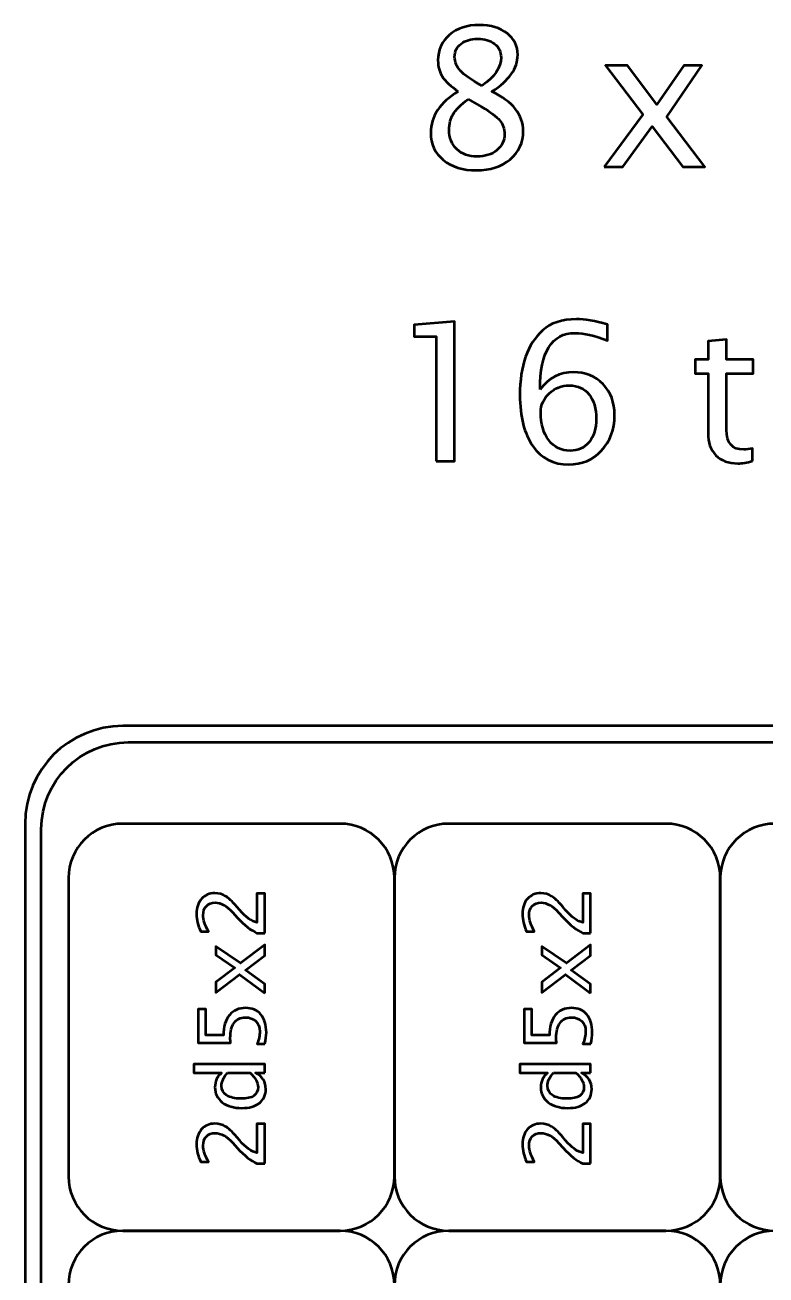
# Model space of a CAD drawing. Header units: centimetres. Extents: x -143 to 63, y -92 to 73.
# Drawn here: x -21.4 to -14.58, y -71.66 to -60.14 of the extents above; entities that cross this region are included whole.
import ezdxf

# ---------------------------------------------------------------- set-up
doc = ezdxf.new("R2010")
doc.units = ezdxf.units.CM
doc.header["$MEASUREMENT"] = 0
doc.layers.add('Layer 1', color=7, linetype='Continuous')

msp = doc.modelspace()

# ---------------------------------------------------------------- linework, layer by layer
at = {"layer": 'Layer 1', "color": 5, "lineweight": 53}
for points, knots in [([(-17.4117, -60.75496), (-17.48166, -60.70616), (-17.53046, -60.66089), (-17.5578, -60.61885), (-17.5578, -60.61885), (-17.58514, -60.5771), (-17.59867, -60.52654), (-17.59867, -60.46745), (-17.59867, -60.46745), (-17.59867, -60.37102), (-17.56339, -60.29253), (-17.49313, -60.23226), (-17.49313, -60.23226), (-17.42257, -60.17199), (-17.33056, -60.14201), (-17.21708, -60.14201), (-17.21708, -60.14201), (-17.11242, -60.14201), (-17.02746, -60.16758), (-16.96249, -60.21874), (-16.96249, -60.21874), (-16.89752, -60.2696), (-16.86489, -60.33604), (-16.86489, -60.41747), (-16.86489, -60.41747), (-16.86489, -60.54094), (-16.94397, -60.65354), (-17.10184, -60.75496), (-17.10184, -60.75496), (-16.90987, -60.84903), (-16.81374, -60.97045), (-16.81374, -61.1192), (-16.81374, -61.1192), (-16.81374, -61.22533), (-16.85401, -61.31205), (-16.93427, -61.37967), (-16.93427, -61.37967), (-17.01453, -61.44699), (-17.11771, -61.4808), (-17.24413, -61.4808), (-17.24413, -61.4808), (-17.37024, -61.4808), (-17.47196, -61.44905), (-17.54957, -61.38555), (-17.54957, -61.38555), (-17.62689, -61.32234), (-17.6657, -61.23885), (-17.6657, -61.13567), (-17.6657, -61.13567), (-17.6657, -60.9828), (-17.58103, -60.85609), (-17.4117, -60.75496)], [0, 0, 0, 0, 0.07142857, 0.07142857, 0.07142857, 0.07142857, 0.14285714, 0.14285714, 0.14285714, 0.14285714, 0.21428571, 0.21428571, 0.21428571, 0.21428571, 0.28571429, 0.28571429, 0.28571429, 0.28571429, 0.35714286, 0.35714286, 0.35714286, 0.35714286, 0.42857143, 0.42857143, 0.42857143, 0.42857143, 0.5, 0.5, 0.5, 0.5, 0.57142857, 0.57142857, 0.57142857, 0.57142857, 0.64285714, 0.64285714, 0.64285714, 0.64285714, 0.71428571, 0.71428571, 0.71428571, 0.71428571, 0.78571429, 0.78571429, 0.78571429, 0.78571429, 0.85714286, 0.85714286, 0.85714286, 0.85714286, 1, 1, 1, 1]), ([(-17.1965, -60.70175), (-17.07773, -60.62326), (-17.01835, -60.53624), (-17.01835, -60.4401), (-17.01835, -60.4401), (-17.01835, -60.38866), (-17.03834, -60.3475), (-17.07803, -60.31604), (-17.07803, -60.31604), (-17.11801, -60.28459), (-17.17004, -60.26901), (-17.23442, -60.26901), (-17.23442, -60.26901), (-17.29675, -60.26901), (-17.34761, -60.28429), (-17.38671, -60.31516), (-17.38671, -60.31516), (-17.42581, -60.34603), (-17.44521, -60.38572), (-17.44521, -60.43481), (-17.44521, -60.43481), (-17.44521, -60.48244), (-17.42757, -60.52536), (-17.39229, -60.56358), (-17.39229, -60.56358), (-17.35701, -60.6015), (-17.29175, -60.64766), (-17.1965, -60.70175)], [0, 0, 0, 0, 0.125, 0.125, 0.125, 0.125, 0.25, 0.25, 0.25, 0.25, 0.375, 0.375, 0.375, 0.375, 0.5, 0.5, 0.5, 0.5, 0.625, 0.625, 0.625, 0.625, 0.75, 0.75, 0.75, 0.75, 1, 1, 1, 1]), ([(-16.06819, -61.44905), (-16.06819, -61.44905), (-15.71218, -60.96663), (-15.71218, -60.96663), (-15.71218, -60.96663), (-15.71218, -60.96663), (-16.05761, -60.51419), (-16.05761, -60.51419), (-16.05761, -60.51419), (-16.05761, -60.51419), (-15.85564, -60.51419), (-15.85564, -60.51419), (-15.85564, -60.51419), (-15.85564, -60.51419), (-15.58283, -60.87432), (-15.58283, -60.87432), (-15.58283, -60.87432), (-15.58283, -60.87432), (-15.33588, -60.51419), (-15.33588, -60.51419), (-15.33588, -60.51419), (-15.33588, -60.51419), (-15.17037, -60.51419), (-15.17037, -60.51419), (-15.17037, -60.51419), (-15.17037, -60.51419), (-15.49375, -60.98838), (-15.49375, -60.98838), (-15.49375, -60.98838), (-15.49375, -60.98838), (-15.14215, -61.44905), (-15.14215, -61.44905), (-15.14215, -61.44905), (-15.14215, -61.44905), (-15.34412, -61.44905), (-15.34412, -61.44905), (-15.34412, -61.44905), (-15.34412, -61.44905), (-15.62575, -61.07863), (-15.62575, -61.07863), (-15.62575, -61.07863), (-15.62575, -61.07863), (-15.89827, -61.44905), (-15.89827, -61.44905), (-15.89827, -61.44905), (-15.89827, -61.44905), (-16.06819, -61.44905), (-16.06819, -61.44905)], [0, 0, 0, 0, 0.07692308, 0.07692308, 0.07692308, 0.07692308, 0.15384615, 0.15384615, 0.15384615, 0.15384615, 0.23076923, 0.23076923, 0.23076923, 0.23076923, 0.30769231, 0.30769231, 0.30769231, 0.30769231, 0.38461538, 0.38461538, 0.38461538, 0.38461538, 0.46153846, 0.46153846, 0.46153846, 0.46153846, 0.53846154, 0.53846154, 0.53846154, 0.53846154, 0.61538462, 0.61538462, 0.61538462, 0.61538462, 0.69230769, 0.69230769, 0.69230769, 0.69230769, 0.76923077, 0.76923077, 0.76923077, 0.76923077, 0.84615385, 0.84615385, 0.84615385, 0.84615385, 1, 1, 1, 1]), ([(-17.31939, -60.82375), (-17.38818, -60.87667), (-17.43492, -60.92282), (-17.45961, -60.96222), (-17.45961, -60.96222), (-17.48401, -61.00161), (-17.49636, -61.05041), (-17.49636, -61.10921), (-17.49636, -61.10921), (-17.49636, -61.18211), (-17.47284, -61.2412), (-17.42551, -61.28618), (-17.42551, -61.28618), (-17.37818, -61.33116), (-17.31615, -61.3538), (-17.23883, -61.3538), (-17.23883, -61.3538), (-17.16446, -61.3538), (-17.1039, -61.33469), (-17.05715, -61.29618), (-17.05715, -61.29618), (-17.01012, -61.25767), (-16.9866, -61.20769), (-16.9866, -61.14625), (-16.9866, -61.14625), (-16.9866, -61.09686), (-17.001, -61.05482), (-17.03011, -61.02072), (-17.03011, -61.02072), (-17.05921, -60.98662), (-17.11536, -60.94487), (-17.19856, -60.89548), (-17.19856, -60.89548), (-17.19856, -60.89548), (-17.31939, -60.82375), (-17.31939, -60.82375)], [0, 0, 0, 0, 0.1, 0.1, 0.1, 0.1, 0.2, 0.2, 0.2, 0.2, 0.3, 0.3, 0.3, 0.3, 0.4, 0.4, 0.4, 0.4, 0.5, 0.5, 0.5, 0.5, 0.6, 0.6, 0.6, 0.6, 0.7, 0.7, 0.7, 0.7, 0.8, 0.8, 0.8, 0.8, 1, 1, 1, 1]), ([(-17.61615, -64.15956), (-17.61615, -64.15956), (-17.61615, -63.01127), (-17.61615, -63.01127), (-17.61615, -63.01127), (-17.61615, -63.01127), (-17.819, -63.01127), (-17.819, -63.01127), (-17.819, -63.01127), (-17.819, -63.01127), (-17.819, -62.90543), (-17.819, -62.90543), (-17.819, -62.90543), (-17.819, -62.90543), (-17.44682, -62.87368), (-17.44682, -62.87368), (-17.44682, -62.87368), (-17.44682, -62.87368), (-17.44682, -64.15956), (-17.44682, -64.15956), (-17.44682, -64.15956), (-17.44682, -64.15956), (-17.61615, -64.15956), (-17.61615, -64.15956)], [0, 0, 0, 0, 0.14285714, 0.14285714, 0.14285714, 0.14285714, 0.28571429, 0.28571429, 0.28571429, 0.28571429, 0.42857143, 0.42857143, 0.42857143, 0.42857143, 0.57142857, 0.57142857, 0.57142857, 0.57142857, 0.71428571, 0.71428571, 0.71428571, 0.71428571, 1, 1, 1, 1]), ([(-16.65953, -63.49869), (-16.57839, -63.39374), (-16.47638, -63.34112), (-16.3535, -63.34112), (-16.3535, -63.34112), (-16.24208, -63.34112), (-16.15094, -63.37786), (-16.0798, -63.45165), (-16.0798, -63.45165), (-16.00895, -63.52544), (-15.97338, -63.6201), (-15.97338, -63.73564), (-15.97338, -63.73564), (-15.97338, -63.86822), (-16.01307, -63.97729), (-16.09273, -64.06284), (-16.09273, -64.06284), (-16.1724, -64.14839), (-16.27353, -64.19131), (-16.39671, -64.19131), (-16.39671, -64.19131), (-16.53665, -64.19131), (-16.6466, -64.13457), (-16.72568, -64.02139), (-16.72568, -64.02139), (-16.80505, -63.90791), (-16.84474, -63.75093), (-16.84474, -63.55072), (-16.84474, -63.55072), (-16.84474, -63.28085), (-16.77536, -63.083), (-16.63689, -62.95659), (-16.63689, -62.95659), (-16.56164, -62.88721), (-16.45757, -62.85252), (-16.32498, -62.85252), (-16.32498, -62.85252), (-16.24796, -62.85252), (-16.15241, -62.86839), (-16.03864, -62.90014), (-16.03864, -62.90014), (-16.03864, -62.90014), (-16.03864, -63.04831), (-16.03864, -63.04831), (-16.03864, -63.04831), (-16.15888, -63.00245), (-16.25766, -62.97952), (-16.33527, -62.97952), (-16.33527, -62.97952), (-16.55135, -62.97952), (-16.65953, -63.15267), (-16.65953, -63.49869)], [0, 0, 0, 0, 0.07142857, 0.07142857, 0.07142857, 0.07142857, 0.14285714, 0.14285714, 0.14285714, 0.14285714, 0.21428571, 0.21428571, 0.21428571, 0.21428571, 0.28571429, 0.28571429, 0.28571429, 0.28571429, 0.35714286, 0.35714286, 0.35714286, 0.35714286, 0.42857143, 0.42857143, 0.42857143, 0.42857143, 0.5, 0.5, 0.5, 0.5, 0.57142857, 0.57142857, 0.57142857, 0.57142857, 0.64285714, 0.64285714, 0.64285714, 0.64285714, 0.71428571, 0.71428571, 0.71428571, 0.71428571, 0.78571429, 0.78571429, 0.78571429, 0.78571429, 0.85714286, 0.85714286, 0.85714286, 0.85714286, 1, 1, 1, 1]), ([(-14.70219, -64.15927), (-14.75452, -64.17367), (-14.80009, -64.18073), (-14.8386, -64.18073), (-14.8386, -64.18073), (-14.92503, -64.18073), (-14.99235, -64.15603), (-15.04057, -64.10664), (-15.04057, -64.10664), (-15.08907, -64.05725), (-15.11318, -63.98876), (-15.11318, -63.90086), (-15.11318, -63.90086), (-15.11318, -63.90086), (-15.11318, -63.3517), (-15.11318, -63.3517), (-15.11318, -63.3517), (-15.11318, -63.3517), (-15.23019, -63.3517), (-15.23019, -63.3517), (-15.23019, -63.3517), (-15.23019, -63.3517), (-15.23019, -63.2247), (-15.23019, -63.2247), (-15.23019, -63.2247), (-15.23019, -63.2247), (-15.11318, -63.2247), (-15.11318, -63.2247), (-15.11318, -63.2247), (-15.11318, -63.2247), (-15.11318, -63.05566), (-15.11318, -63.05566), (-15.11318, -63.05566), (-15.11318, -63.05566), (-14.94385, -63.03949), (-14.94385, -63.03949), (-14.94385, -63.03949), (-14.94385, -63.03949), (-14.94385, -63.2247), (-14.94385, -63.2247), (-14.94385, -63.2247), (-14.94385, -63.2247), (-14.69867, -63.2247), (-14.69867, -63.2247), (-14.69867, -63.2247), (-14.69867, -63.2247), (-14.69867, -63.3517), (-14.69867, -63.3517), (-14.69867, -63.3517), (-14.69867, -63.3517), (-14.94385, -63.3517), (-14.94385, -63.3517), (-14.94385, -63.3517), (-14.94385, -63.3517), (-14.94385, -63.87028), (-14.94385, -63.87028), (-14.94385, -63.87028), (-14.94385, -63.99258), (-14.89064, -64.05373), (-14.78451, -64.05373), (-14.78451, -64.05373), (-14.76187, -64.05373), (-14.73453, -64.0499), (-14.70219, -64.04256), (-14.70219, -64.04256), (-14.70219, -64.04256), (-14.70219, -64.15927), (-14.70219, -64.15927)], [0, 0, 0, 0, 0.05555556, 0.05555556, 0.05555556, 0.05555556, 0.11111111, 0.11111111, 0.11111111, 0.11111111, 0.16666667, 0.16666667, 0.16666667, 0.16666667, 0.22222222, 0.22222222, 0.22222222, 0.22222222, 0.27777778, 0.27777778, 0.27777778, 0.27777778, 0.33333333, 0.33333333, 0.33333333, 0.33333333, 0.38888889, 0.38888889, 0.38888889, 0.38888889, 0.44444444, 0.44444444, 0.44444444, 0.44444444, 0.5, 0.5, 0.5, 0.5, 0.55555556, 0.55555556, 0.55555556, 0.55555556, 0.61111111, 0.61111111, 0.61111111, 0.61111111, 0.66666667, 0.66666667, 0.66666667, 0.66666667, 0.72222222, 0.72222222, 0.72222222, 0.72222222, 0.77777778, 0.77777778, 0.77777778, 0.77777778, 0.83333333, 0.83333333, 0.83333333, 0.83333333, 0.88888889, 0.88888889, 0.88888889, 0.88888889, 1, 1, 1, 1]), ([(-16.14271, -63.76915), (-16.14271, -63.67478), (-16.16447, -63.60011), (-16.20827, -63.54514), (-16.20827, -63.54514), (-16.25207, -63.49016), (-16.31204, -63.46282), (-16.38819, -63.46282), (-16.38819, -63.46282), (-16.4608, -63.46282), (-16.52283, -63.48693), (-16.57457, -63.53544), (-16.57457, -63.53544), (-16.6266, -63.58365), (-16.65248, -63.64186), (-16.65248, -63.70977), (-16.65248, -63.70977), (-16.65248, -63.81678), (-16.62778, -63.90262), (-16.57869, -63.9673), (-16.57869, -63.9673), (-16.5293, -64.03197), (-16.46403, -64.06431), (-16.38289, -64.06431), (-16.38289, -64.06431), (-16.3091, -64.06431), (-16.2506, -64.03785), (-16.20739, -63.98493), (-16.20739, -63.98493), (-16.16417, -63.93202), (-16.14271, -63.85999), (-16.14271, -63.76915)], [0, 0, 0, 0, 0.11111111, 0.11111111, 0.11111111, 0.11111111, 0.22222222, 0.22222222, 0.22222222, 0.22222222, 0.33333333, 0.33333333, 0.33333333, 0.33333333, 0.44444444, 0.44444444, 0.44444444, 0.44444444, 0.55555556, 0.55555556, 0.55555556, 0.55555556, 0.66666667, 0.66666667, 0.66666667, 0.66666667, 0.77777778, 0.77777778, 0.77777778, 0.77777778, 1, 1, 1, 1])]:
    msp.add_open_spline(points, degree=3, knots=knots, dxfattribs=at)
at = {"layer": 'Layer 1', "lineweight": 53}
for points in [[(-21.4, -82.5), (-21.4, -82.5), (-21.4, -67.5), (-21.4, -67.5), (-21.4, -67.5), (-21.4, -67.00294), (-20.99706, -66.6), (-20.5, -66.6), (-20.5, -66.6), (-20.5, -66.6), (-9.5, -66.6), (-9.5, -66.6), (-9.5, -66.6), (-9.00294, -66.6), (-8.6, -67.00294), (-8.6, -67.5), (-8.6, -67.5), (-8.6, -67.5), (-8.6, -82.5), (-8.6, -82.5), (-8.6, -82.5), (-8.6, -82.99706), (-9.00294, -83.4), (-9.5, -83.4), (-9.5, -83.4), (-9.5, -83.4), (-20.5, -83.4), (-20.5, -83.4), (-20.5, -83.4), (-20.99706, -83.4), (-21.4, -82.99706), (-21.4, -82.5)], [(-20.45, -83.25), (-20.45, -83.25), (-9.55, -83.25), (-9.55, -83.25), (-9.55, -83.25), (-9.10817, -83.25), (-8.75, -82.89183), (-8.75, -82.45), (-8.75, -82.45), (-8.75, -82.45), (-8.75, -67.55), (-8.75, -67.55), (-8.75, -67.55), (-8.75, -67.10817), (-9.10817, -66.75), (-9.55, -66.75), (-9.55, -66.75), (-9.55, -66.75), (-20.45, -66.75), (-20.45, -66.75), (-20.45, -66.75), (-20.89183, -66.75), (-21.25, -67.10817), (-21.25, -67.55), (-21.25, -67.55), (-21.25, -67.55), (-21.25, -82.45), (-21.25, -82.45), (-21.25, -82.45), (-21.25, -82.89183), (-20.89183, -83.25), (-20.45, -83.25)]]:
    msp.add_open_spline(points, degree=3, knots=[0, 0, 0, 0, 0.11111111, 0.11111111, 0.11111111, 0.11111111, 0.22222222, 0.22222222, 0.22222222, 0.22222222, 0.33333333, 0.33333333, 0.33333333, 0.33333333, 0.44444444, 0.44444444, 0.44444444, 0.44444444, 0.55555556, 0.55555556, 0.55555556, 0.55555556, 0.66666667, 0.66666667, 0.66666667, 0.66666667, 0.77777778, 0.77777778, 0.77777778, 0.77777778, 1, 1, 1, 1], dxfattribs=at)
at = {"layer": 'Layer 1', "color": 4, "lineweight": 53}
for points, knots in [([(-18, -68), (-18, -68), (-18, -70.75), (-18, -70.75), (-18, -70.75), (-18, -71.02614), (-18.22386, -71.25), (-18.5, -71.25), (-18.5, -71.25), (-18.5, -71.25), (-20.5, -71.25), (-20.5, -71.25), (-20.5, -71.25), (-20.77614, -71.25), (-21, -71.02614), (-21, -70.75), (-21, -70.75), (-21, -70.75), (-21, -68), (-21, -68), (-21, -68), (-21, -67.72386), (-20.77614, -67.5), (-20.5, -67.5), (-20.5, -67.5), (-20.5, -67.5), (-18.5, -67.5), (-18.5, -67.5), (-18.5, -67.5), (-18.22386, -67.5), (-18, -67.72386), (-18, -68)], [0, 0, 0, 0, 0.11111111, 0.11111111, 0.11111111, 0.11111111, 0.22222222, 0.22222222, 0.22222222, 0.22222222, 0.33333333, 0.33333333, 0.33333333, 0.33333333, 0.44444444, 0.44444444, 0.44444444, 0.44444444, 0.55555556, 0.55555556, 0.55555556, 0.55555556, 0.66666667, 0.66666667, 0.66666667, 0.66666667, 0.77777778, 0.77777778, 0.77777778, 0.77777778, 1, 1, 1, 1]), ([(-15, -68), (-15, -68), (-15, -70.75), (-15, -70.75), (-15, -70.75), (-15, -71.02614), (-15.22386, -71.25), (-15.5, -71.25), (-15.5, -71.25), (-15.5, -71.25), (-17.5, -71.25), (-17.5, -71.25), (-17.5, -71.25), (-17.77614, -71.25), (-18, -71.02614), (-18, -70.75), (-18, -70.75), (-18, -70.75), (-18, -68), (-18, -68), (-18, -68), (-18, -67.72386), (-17.77614, -67.5), (-17.5, -67.5), (-17.5, -67.5), (-17.5, -67.5), (-15.5, -67.5), (-15.5, -67.5), (-15.5, -67.5), (-15.22386, -67.5), (-15, -67.72386), (-15, -68)], [0, 0, 0, 0, 0.11111111, 0.11111111, 0.11111111, 0.11111111, 0.22222222, 0.22222222, 0.22222222, 0.22222222, 0.33333333, 0.33333333, 0.33333333, 0.33333333, 0.44444444, 0.44444444, 0.44444444, 0.44444444, 0.55555556, 0.55555556, 0.55555556, 0.55555556, 0.66666667, 0.66666667, 0.66666667, 0.66666667, 0.77777778, 0.77777778, 0.77777778, 0.77777778, 1, 1, 1, 1]), ([(-12, -68), (-12, -68), (-12, -70.75), (-12, -70.75), (-12, -70.75), (-12, -71.02614), (-12.22386, -71.25), (-12.5, -71.25), (-12.5, -71.25), (-12.5, -71.25), (-14.5, -71.25), (-14.5, -71.25), (-14.5, -71.25), (-14.77614, -71.25), (-15, -71.02614), (-15, -70.75), (-15, -70.75), (-15, -70.75), (-15, -68), (-15, -68), (-15, -68), (-15, -67.72386), (-14.77614, -67.5), (-14.5, -67.5), (-14.5, -67.5), (-14.5, -67.5), (-12.5, -67.5), (-12.5, -67.5), (-12.5, -67.5), (-12.22386, -67.5), (-12, -67.72386), (-12, -68)], [0, 0, 0, 0, 0.11111111, 0.11111111, 0.11111111, 0.11111111, 0.22222222, 0.22222222, 0.22222222, 0.22222222, 0.33333333, 0.33333333, 0.33333333, 0.33333333, 0.44444444, 0.44444444, 0.44444444, 0.44444444, 0.55555556, 0.55555556, 0.55555556, 0.55555556, 0.66666667, 0.66666667, 0.66666667, 0.66666667, 0.77777778, 0.77777778, 0.77777778, 0.77777778, 1, 1, 1, 1]), ([(-19.19393, -68.50787), (-19.19393, -68.50787), (-19.26505, -68.50787), (-19.26505, -68.50787), (-19.26505, -68.50787), (-19.32051, -68.48416), (-19.38104, -68.43632), (-19.44638, -68.36421), (-19.44638, -68.36421), (-19.44638, -68.36421), (-19.48815, -68.31765), (-19.48815, -68.31765), (-19.48815, -68.31765), (-19.54262, -68.25768), (-19.59652, -68.22762), (-19.65014, -68.22762), (-19.65014, -68.22762), (-19.68429, -68.22762), (-19.71125, -68.23792), (-19.73086, -68.25838), (-19.73086, -68.25838), (-19.75047, -68.27884), (-19.76035, -68.30721), (-19.76035, -68.34319), (-19.76035, -68.34319), (-19.76035, -68.38524), (-19.74427, -68.43505), (-19.71209, -68.49263), (-19.71209, -68.49263), (-19.71209, -68.49263), (-19.78321, -68.49263), (-19.78321, -68.49263), (-19.78321, -68.49263), (-19.80861, -68.4383), (-19.82131, -68.38425), (-19.82131, -68.33035), (-19.82131, -68.33035), (-19.82131, -68.27306), (-19.80593, -68.22705), (-19.77503, -68.19234), (-19.77503, -68.19234), (-19.74412, -68.15777), (-19.7032, -68.14041), (-19.65212, -68.14041), (-19.65212, -68.14041), (-19.61543, -68.14041), (-19.58283, -68.14916), (-19.55447, -68.16666), (-19.55447, -68.16666), (-19.52597, -68.1843), (-19.49153, -68.21689), (-19.45089, -68.26473), (-19.45089, -68.26473), (-19.45089, -68.26473), (-19.42408, -68.2962), (-19.42408, -68.2962), (-19.42408, -68.2962), (-19.36849, -68.36167), (-19.31557, -68.39949), (-19.26505, -68.40965), (-19.26505, -68.40965), (-19.26505, -68.40965), (-19.26505, -68.14295), (-19.26505, -68.14295), (-19.26505, -68.14295), (-19.26505, -68.14295), (-19.19393, -68.14295), (-19.19393, -68.14295), (-19.19393, -68.14295), (-19.19393, -68.14295), (-19.19393, -68.50787), (-19.19393, -68.50787)], [0, 0, 0, 0, 0.05263158, 0.05263158, 0.05263158, 0.05263158, 0.10526316, 0.10526316, 0.10526316, 0.10526316, 0.15789474, 0.15789474, 0.15789474, 0.15789474, 0.21052632, 0.21052632, 0.21052632, 0.21052632, 0.26315789, 0.26315789, 0.26315789, 0.26315789, 0.31578947, 0.31578947, 0.31578947, 0.31578947, 0.36842105, 0.36842105, 0.36842105, 0.36842105, 0.42105263, 0.42105263, 0.42105263, 0.42105263, 0.47368421, 0.47368421, 0.47368421, 0.47368421, 0.52631579, 0.52631579, 0.52631579, 0.52631579, 0.57894737, 0.57894737, 0.57894737, 0.57894737, 0.63157895, 0.63157895, 0.63157895, 0.63157895, 0.68421053, 0.68421053, 0.68421053, 0.68421053, 0.73684211, 0.73684211, 0.73684211, 0.73684211, 0.78947368, 0.78947368, 0.78947368, 0.78947368, 0.84210526, 0.84210526, 0.84210526, 0.84210526, 0.89473684, 0.89473684, 0.89473684, 0.89473684, 1, 1, 1, 1]), ([(-16.19393, -68.50787), (-16.19393, -68.50787), (-16.26505, -68.50787), (-16.26505, -68.50787), (-16.26505, -68.50787), (-16.32051, -68.48416), (-16.38104, -68.43632), (-16.44638, -68.36421), (-16.44638, -68.36421), (-16.44638, -68.36421), (-16.48815, -68.31765), (-16.48815, -68.31765), (-16.48815, -68.31765), (-16.54262, -68.25768), (-16.59652, -68.22762), (-16.65014, -68.22762), (-16.65014, -68.22762), (-16.68429, -68.22762), (-16.71125, -68.23792), (-16.73086, -68.25838), (-16.73086, -68.25838), (-16.75047, -68.27884), (-16.76035, -68.30721), (-16.76035, -68.34319), (-16.76035, -68.34319), (-16.76035, -68.38524), (-16.74427, -68.43505), (-16.71209, -68.49263), (-16.71209, -68.49263), (-16.71209, -68.49263), (-16.78321, -68.49263), (-16.78321, -68.49263), (-16.78321, -68.49263), (-16.80861, -68.4383), (-16.82131, -68.38425), (-16.82131, -68.33035), (-16.82131, -68.33035), (-16.82131, -68.27306), (-16.80593, -68.22705), (-16.77503, -68.19234), (-16.77503, -68.19234), (-16.74412, -68.15777), (-16.7032, -68.14041), (-16.65212, -68.14041), (-16.65212, -68.14041), (-16.61543, -68.14041), (-16.58283, -68.14916), (-16.55447, -68.16666), (-16.55447, -68.16666), (-16.52597, -68.1843), (-16.49153, -68.21689), (-16.45089, -68.26473), (-16.45089, -68.26473), (-16.45089, -68.26473), (-16.42408, -68.2962), (-16.42408, -68.2962), (-16.42408, -68.2962), (-16.36849, -68.36167), (-16.31557, -68.39949), (-16.26505, -68.40965), (-16.26505, -68.40965), (-16.26505, -68.40965), (-16.26505, -68.14295), (-16.26505, -68.14295), (-16.26505, -68.14295), (-16.26505, -68.14295), (-16.19393, -68.14295), (-16.19393, -68.14295), (-16.19393, -68.14295), (-16.19393, -68.14295), (-16.19393, -68.50787), (-16.19393, -68.50787)], [0, 0, 0, 0, 0.05263158, 0.05263158, 0.05263158, 0.05263158, 0.10526316, 0.10526316, 0.10526316, 0.10526316, 0.15789474, 0.15789474, 0.15789474, 0.15789474, 0.21052632, 0.21052632, 0.21052632, 0.21052632, 0.26315789, 0.26315789, 0.26315789, 0.26315789, 0.31578947, 0.31578947, 0.31578947, 0.31578947, 0.36842105, 0.36842105, 0.36842105, 0.36842105, 0.42105263, 0.42105263, 0.42105263, 0.42105263, 0.47368421, 0.47368421, 0.47368421, 0.47368421, 0.52631579, 0.52631579, 0.52631579, 0.52631579, 0.57894737, 0.57894737, 0.57894737, 0.57894737, 0.63157895, 0.63157895, 0.63157895, 0.63157895, 0.68421053, 0.68421053, 0.68421053, 0.68421053, 0.73684211, 0.73684211, 0.73684211, 0.73684211, 0.78947368, 0.78947368, 0.78947368, 0.78947368, 0.84210526, 0.84210526, 0.84210526, 0.84210526, 0.89473684, 0.89473684, 0.89473684, 0.89473684, 1, 1, 1, 1]), ([(-19.19393, -69.06102), (-19.19393, -69.06102), (-19.42549, -68.89014), (-19.42549, -68.89014), (-19.42549, -68.89014), (-19.42549, -68.89014), (-19.64267, -69.05594), (-19.64267, -69.05594), (-19.64267, -69.05594), (-19.64267, -69.05594), (-19.64267, -68.959), (-19.64267, -68.959), (-19.64267, -68.959), (-19.64267, -68.959), (-19.4698, -68.82805), (-19.4698, -68.82805), (-19.4698, -68.82805), (-19.4698, -68.82805), (-19.64267, -68.70951), (-19.64267, -68.70951), (-19.64267, -68.70951), (-19.64267, -68.70951), (-19.64267, -68.63007), (-19.64267, -68.63007), (-19.64267, -68.63007), (-19.64267, -68.63007), (-19.41505, -68.78529), (-19.41505, -68.78529), (-19.41505, -68.78529), (-19.41505, -68.78529), (-19.19393, -68.61652), (-19.19393, -68.61652), (-19.19393, -68.61652), (-19.19393, -68.61652), (-19.19393, -68.71347), (-19.19393, -68.71347), (-19.19393, -68.71347), (-19.19393, -68.71347), (-19.37173, -68.84865), (-19.37173, -68.84865), (-19.37173, -68.84865), (-19.37173, -68.84865), (-19.19393, -68.97946), (-19.19393, -68.97946), (-19.19393, -68.97946), (-19.19393, -68.97946), (-19.19393, -69.06102), (-19.19393, -69.06102)], [0, 0, 0, 0, 0.07692308, 0.07692308, 0.07692308, 0.07692308, 0.15384615, 0.15384615, 0.15384615, 0.15384615, 0.23076923, 0.23076923, 0.23076923, 0.23076923, 0.30769231, 0.30769231, 0.30769231, 0.30769231, 0.38461538, 0.38461538, 0.38461538, 0.38461538, 0.46153846, 0.46153846, 0.46153846, 0.46153846, 0.53846154, 0.53846154, 0.53846154, 0.53846154, 0.61538462, 0.61538462, 0.61538462, 0.61538462, 0.69230769, 0.69230769, 0.69230769, 0.69230769, 0.76923077, 0.76923077, 0.76923077, 0.76923077, 0.84615385, 0.84615385, 0.84615385, 0.84615385, 1, 1, 1, 1]), ([(-16.19393, -69.06102), (-16.19393, -69.06102), (-16.42549, -68.89014), (-16.42549, -68.89014), (-16.42549, -68.89014), (-16.42549, -68.89014), (-16.64267, -69.05594), (-16.64267, -69.05594), (-16.64267, -69.05594), (-16.64267, -69.05594), (-16.64267, -68.959), (-16.64267, -68.959), (-16.64267, -68.959), (-16.64267, -68.959), (-16.4698, -68.82805), (-16.4698, -68.82805), (-16.4698, -68.82805), (-16.4698, -68.82805), (-16.64267, -68.70951), (-16.64267, -68.70951), (-16.64267, -68.70951), (-16.64267, -68.70951), (-16.64267, -68.63007), (-16.64267, -68.63007), (-16.64267, -68.63007), (-16.64267, -68.63007), (-16.41505, -68.78529), (-16.41505, -68.78529), (-16.41505, -68.78529), (-16.41505, -68.78529), (-16.19393, -68.61652), (-16.19393, -68.61652), (-16.19393, -68.61652), (-16.19393, -68.61652), (-16.19393, -68.71347), (-16.19393, -68.71347), (-16.19393, -68.71347), (-16.19393, -68.71347), (-16.37173, -68.84865), (-16.37173, -68.84865), (-16.37173, -68.84865), (-16.37173, -68.84865), (-16.19393, -68.97946), (-16.19393, -68.97946), (-16.19393, -68.97946), (-16.19393, -68.97946), (-16.19393, -69.06102), (-16.19393, -69.06102)], [0, 0, 0, 0, 0.07692308, 0.07692308, 0.07692308, 0.07692308, 0.15384615, 0.15384615, 0.15384615, 0.15384615, 0.23076923, 0.23076923, 0.23076923, 0.23076923, 0.30769231, 0.30769231, 0.30769231, 0.30769231, 0.38461538, 0.38461538, 0.38461538, 0.38461538, 0.46153846, 0.46153846, 0.46153846, 0.46153846, 0.53846154, 0.53846154, 0.53846154, 0.53846154, 0.61538462, 0.61538462, 0.61538462, 0.61538462, 0.69230769, 0.69230769, 0.69230769, 0.69230769, 0.76923077, 0.76923077, 0.76923077, 0.76923077, 0.84615385, 0.84615385, 0.84615385, 0.84615385, 1, 1, 1, 1]), ([(-19.19139, -69.52952), (-19.19139, -69.52952), (-19.2642, -69.52952), (-19.2642, -69.52952), (-19.2642, -69.52952), (-19.24783, -69.48902), (-19.23965, -69.45063), (-19.23965, -69.41395), (-19.23965, -69.41395), (-19.23965, -69.37387), (-19.2515, -69.34226), (-19.27521, -69.31926), (-19.27521, -69.31926), (-19.29892, -69.29626), (-19.33151, -69.28483), (-19.373, -69.28483), (-19.373, -69.28483), (-19.41759, -69.28483), (-19.45174, -69.30106), (-19.47531, -69.33351), (-19.47531, -69.33351), (-19.49887, -69.36597), (-19.51058, -69.41296), (-19.51058, -69.47434), (-19.51058, -69.47434), (-19.51058, -69.48859), (-19.5096, -69.50369), (-19.50762, -69.51936), (-19.50762, -69.51936), (-19.50762, -69.51936), (-19.80607, -69.51936), (-19.80607, -69.51936), (-19.80607, -69.51936), (-19.80607, -69.51936), (-19.80607, -69.20947), (-19.80607, -69.20947), (-19.80607, -69.20947), (-19.80607, -69.20947), (-19.73495, -69.20947), (-19.73495, -69.20947), (-19.73495, -69.20947), (-19.73495, -69.20947), (-19.73495, -69.44824), (-19.73495, -69.44824), (-19.73495, -69.44824), (-19.73495, -69.44824), (-19.57324, -69.44824), (-19.57324, -69.44824), (-19.57324, -69.44824), (-19.57324, -69.3695), (-19.55518, -69.30811), (-19.51905, -69.26394), (-19.51905, -69.26394), (-19.48307, -69.21978), (-19.43311, -69.19762), (-19.36919, -69.19762), (-19.36919, -69.19762), (-19.30964, -69.19762), (-19.26307, -69.21766), (-19.22935, -69.25774), (-19.22935, -69.25774), (-19.19562, -69.29781), (-19.17869, -69.35313), (-19.17869, -69.42368), (-19.17869, -69.42368), (-19.17869, -69.45515), (-19.18292, -69.49043), (-19.19139, -69.52952)], [0, 0, 0, 0, 0.05555556, 0.05555556, 0.05555556, 0.05555556, 0.11111111, 0.11111111, 0.11111111, 0.11111111, 0.16666667, 0.16666667, 0.16666667, 0.16666667, 0.22222222, 0.22222222, 0.22222222, 0.22222222, 0.27777778, 0.27777778, 0.27777778, 0.27777778, 0.33333333, 0.33333333, 0.33333333, 0.33333333, 0.38888889, 0.38888889, 0.38888889, 0.38888889, 0.44444444, 0.44444444, 0.44444444, 0.44444444, 0.5, 0.5, 0.5, 0.5, 0.55555556, 0.55555556, 0.55555556, 0.55555556, 0.61111111, 0.61111111, 0.61111111, 0.61111111, 0.66666667, 0.66666667, 0.66666667, 0.66666667, 0.72222222, 0.72222222, 0.72222222, 0.72222222, 0.77777778, 0.77777778, 0.77777778, 0.77777778, 0.83333333, 0.83333333, 0.83333333, 0.83333333, 0.88888889, 0.88888889, 0.88888889, 0.88888889, 1, 1, 1, 1]), ([(-16.19139, -69.52952), (-16.19139, -69.52952), (-16.2642, -69.52952), (-16.2642, -69.52952), (-16.2642, -69.52952), (-16.24783, -69.48902), (-16.23965, -69.45063), (-16.23965, -69.41395), (-16.23965, -69.41395), (-16.23965, -69.37387), (-16.2515, -69.34226), (-16.27521, -69.31926), (-16.27521, -69.31926), (-16.29892, -69.29626), (-16.33151, -69.28483), (-16.373, -69.28483), (-16.373, -69.28483), (-16.41759, -69.28483), (-16.45174, -69.30106), (-16.47531, -69.33351), (-16.47531, -69.33351), (-16.49887, -69.36597), (-16.51058, -69.41296), (-16.51058, -69.47434), (-16.51058, -69.47434), (-16.51058, -69.48859), (-16.5096, -69.50369), (-16.50762, -69.51936), (-16.50762, -69.51936), (-16.50762, -69.51936), (-16.80607, -69.51936), (-16.80607, -69.51936), (-16.80607, -69.51936), (-16.80607, -69.51936), (-16.80607, -69.20947), (-16.80607, -69.20947), (-16.80607, -69.20947), (-16.80607, -69.20947), (-16.73495, -69.20947), (-16.73495, -69.20947), (-16.73495, -69.20947), (-16.73495, -69.20947), (-16.73495, -69.44824), (-16.73495, -69.44824), (-16.73495, -69.44824), (-16.73495, -69.44824), (-16.57324, -69.44824), (-16.57324, -69.44824), (-16.57324, -69.44824), (-16.57324, -69.3695), (-16.55518, -69.30811), (-16.51905, -69.26394), (-16.51905, -69.26394), (-16.48307, -69.21978), (-16.43311, -69.19762), (-16.36919, -69.19762), (-16.36919, -69.19762), (-16.30964, -69.19762), (-16.26307, -69.21766), (-16.22935, -69.25774), (-16.22935, -69.25774), (-16.19562, -69.29781), (-16.17869, -69.35313), (-16.17869, -69.42368), (-16.17869, -69.42368), (-16.17869, -69.45515), (-16.18292, -69.49043), (-16.19139, -69.52952)], [0, 0, 0, 0, 0.05555556, 0.05555556, 0.05555556, 0.05555556, 0.11111111, 0.11111111, 0.11111111, 0.11111111, 0.16666667, 0.16666667, 0.16666667, 0.16666667, 0.22222222, 0.22222222, 0.22222222, 0.22222222, 0.27777778, 0.27777778, 0.27777778, 0.27777778, 0.33333333, 0.33333333, 0.33333333, 0.33333333, 0.38888889, 0.38888889, 0.38888889, 0.38888889, 0.44444444, 0.44444444, 0.44444444, 0.44444444, 0.5, 0.5, 0.5, 0.5, 0.55555556, 0.55555556, 0.55555556, 0.55555556, 0.61111111, 0.61111111, 0.61111111, 0.61111111, 0.66666667, 0.66666667, 0.66666667, 0.66666667, 0.72222222, 0.72222222, 0.72222222, 0.72222222, 0.77777778, 0.77777778, 0.77777778, 0.77777778, 0.83333333, 0.83333333, 0.83333333, 0.83333333, 0.88888889, 0.88888889, 0.88888889, 0.88888889, 1, 1, 1, 1]), ([(-19.19393, -69.79566), (-19.19393, -69.79566), (-19.27817, -69.79566), (-19.27817, -69.79566), (-19.27817, -69.79566), (-19.21524, -69.82882), (-19.18377, -69.87877), (-19.18377, -69.94552), (-19.18377, -69.94552), (-19.18377, -69.9997), (-19.20338, -70.04232), (-19.24275, -70.07336), (-19.24275, -70.07336), (-19.28212, -70.10441), (-19.33589, -70.11993), (-19.40405, -70.11993), (-19.40405, -70.11993), (-19.47855, -70.11993), (-19.53852, -70.10229), (-19.58396, -70.06715), (-19.58396, -70.06715), (-19.62926, -70.03188), (-19.65198, -69.98559), (-19.65198, -69.92816), (-19.65198, -69.92816), (-19.65198, -69.87496), (-19.63166, -69.83065), (-19.59088, -69.79566), (-19.59088, -69.79566), (-19.59088, -69.79566), (-19.84671, -69.79566), (-19.84671, -69.79566), (-19.84671, -69.79566), (-19.84671, -69.79566), (-19.84671, -69.71437), (-19.84671, -69.71437), (-19.84671, -69.71437), (-19.84671, -69.71437), (-19.19393, -69.71437), (-19.19393, -69.71437), (-19.19393, -69.71437), (-19.19393, -69.71437), (-19.19393, -69.79566), (-19.19393, -69.79566)], [0, 0, 0, 0, 0.08333333, 0.08333333, 0.08333333, 0.08333333, 0.16666667, 0.16666667, 0.16666667, 0.16666667, 0.25, 0.25, 0.25, 0.25, 0.33333333, 0.33333333, 0.33333333, 0.33333333, 0.41666667, 0.41666667, 0.41666667, 0.41666667, 0.5, 0.5, 0.5, 0.5, 0.58333333, 0.58333333, 0.58333333, 0.58333333, 0.66666667, 0.66666667, 0.66666667, 0.66666667, 0.75, 0.75, 0.75, 0.75, 0.83333333, 0.83333333, 0.83333333, 0.83333333, 1, 1, 1, 1]), ([(-16.19393, -69.79566), (-16.19393, -69.79566), (-16.27817, -69.79566), (-16.27817, -69.79566), (-16.27817, -69.79566), (-16.21524, -69.82882), (-16.18377, -69.87877), (-16.18377, -69.94552), (-16.18377, -69.94552), (-16.18377, -69.9997), (-16.20338, -70.04232), (-16.24275, -70.07336), (-16.24275, -70.07336), (-16.28212, -70.10441), (-16.33589, -70.11993), (-16.40405, -70.11993), (-16.40405, -70.11993), (-16.47855, -70.11993), (-16.53852, -70.10229), (-16.58396, -70.06715), (-16.58396, -70.06715), (-16.62926, -70.03188), (-16.65198, -69.98559), (-16.65198, -69.92816), (-16.65198, -69.92816), (-16.65198, -69.87496), (-16.63166, -69.83065), (-16.59088, -69.79566), (-16.59088, -69.79566), (-16.59088, -69.79566), (-16.84671, -69.79566), (-16.84671, -69.79566), (-16.84671, -69.79566), (-16.84671, -69.79566), (-16.84671, -69.71437), (-16.84671, -69.71437), (-16.84671, -69.71437), (-16.84671, -69.71437), (-16.19393, -69.71437), (-16.19393, -69.71437), (-16.19393, -69.71437), (-16.19393, -69.71437), (-16.19393, -69.79566), (-16.19393, -69.79566)], [0, 0, 0, 0, 0.08333333, 0.08333333, 0.08333333, 0.08333333, 0.16666667, 0.16666667, 0.16666667, 0.16666667, 0.25, 0.25, 0.25, 0.25, 0.33333333, 0.33333333, 0.33333333, 0.33333333, 0.41666667, 0.41666667, 0.41666667, 0.41666667, 0.5, 0.5, 0.5, 0.5, 0.58333333, 0.58333333, 0.58333333, 0.58333333, 0.66666667, 0.66666667, 0.66666667, 0.66666667, 0.75, 0.75, 0.75, 0.75, 0.83333333, 0.83333333, 0.83333333, 0.83333333, 1, 1, 1, 1]), ([(-19.53528, -69.79566), (-19.57239, -69.83785), (-19.59102, -69.87778), (-19.59102, -69.9156), (-19.59102, -69.9156), (-19.59102, -69.95285), (-19.5755, -69.98164), (-19.54431, -70.0021), (-19.54431, -70.0021), (-19.51327, -70.02256), (-19.46924, -70.03272), (-19.41223, -70.03272), (-19.41223, -70.03272), (-19.30738, -70.03272), (-19.25489, -69.99801), (-19.25489, -69.92844), (-19.25489, -69.92844), (-19.25489, -69.88329), (-19.27958, -69.83898), (-19.32883, -69.79566), (-19.32883, -69.79566), (-19.32883, -69.79566), (-19.53528, -69.79566), (-19.53528, -69.79566)], [0, 0, 0, 0, 0.14285714, 0.14285714, 0.14285714, 0.14285714, 0.28571429, 0.28571429, 0.28571429, 0.28571429, 0.42857143, 0.42857143, 0.42857143, 0.42857143, 0.57142857, 0.57142857, 0.57142857, 0.57142857, 0.71428571, 0.71428571, 0.71428571, 0.71428571, 1, 1, 1, 1]), ([(-16.53528, -69.79566), (-16.57239, -69.83785), (-16.59102, -69.87778), (-16.59102, -69.9156), (-16.59102, -69.9156), (-16.59102, -69.95285), (-16.5755, -69.98164), (-16.54431, -70.0021), (-16.54431, -70.0021), (-16.51327, -70.02256), (-16.46924, -70.03272), (-16.41223, -70.03272), (-16.41223, -70.03272), (-16.30738, -70.03272), (-16.25489, -69.99801), (-16.25489, -69.92844), (-16.25489, -69.92844), (-16.25489, -69.88329), (-16.27958, -69.83898), (-16.32883, -69.79566), (-16.32883, -69.79566), (-16.32883, -69.79566), (-16.53528, -69.79566), (-16.53528, -69.79566)], [0, 0, 0, 0, 0.14285714, 0.14285714, 0.14285714, 0.14285714, 0.28571429, 0.28571429, 0.28571429, 0.28571429, 0.42857143, 0.42857143, 0.42857143, 0.42857143, 0.57142857, 0.57142857, 0.57142857, 0.57142857, 0.71428571, 0.71428571, 0.71428571, 0.71428571, 1, 1, 1, 1]), ([(-19.19393, -70.63076), (-19.19393, -70.63076), (-19.26505, -70.63076), (-19.26505, -70.63076), (-19.26505, -70.63076), (-19.32051, -70.60705), (-19.38104, -70.55921), (-19.44638, -70.4871), (-19.44638, -70.4871), (-19.44638, -70.4871), (-19.48815, -70.44054), (-19.48815, -70.44054), (-19.48815, -70.44054), (-19.54262, -70.38057), (-19.59652, -70.35051), (-19.65014, -70.35051), (-19.65014, -70.35051), (-19.68429, -70.35051), (-19.71125, -70.36081), (-19.73086, -70.38127), (-19.73086, -70.38127), (-19.75047, -70.40173), (-19.76035, -70.4301), (-19.76035, -70.46608), (-19.76035, -70.46608), (-19.76035, -70.50813), (-19.74427, -70.55794), (-19.71209, -70.61552), (-19.71209, -70.61552), (-19.71209, -70.61552), (-19.78321, -70.61552), (-19.78321, -70.61552), (-19.78321, -70.61552), (-19.80861, -70.56119), (-19.82131, -70.50714), (-19.82131, -70.45324), (-19.82131, -70.45324), (-19.82131, -70.39595), (-19.80593, -70.34994), (-19.77503, -70.31523), (-19.77503, -70.31523), (-19.74412, -70.28066), (-19.7032, -70.2633), (-19.65212, -70.2633), (-19.65212, -70.2633), (-19.61543, -70.2633), (-19.58283, -70.27205), (-19.55447, -70.28955), (-19.55447, -70.28955), (-19.52597, -70.30719), (-19.49153, -70.33978), (-19.45089, -70.38762), (-19.45089, -70.38762), (-19.45089, -70.38762), (-19.42408, -70.41909), (-19.42408, -70.41909), (-19.42408, -70.41909), (-19.36849, -70.48456), (-19.31557, -70.52238), (-19.26505, -70.53254), (-19.26505, -70.53254), (-19.26505, -70.53254), (-19.26505, -70.26584), (-19.26505, -70.26584), (-19.26505, -70.26584), (-19.26505, -70.26584), (-19.19393, -70.26584), (-19.19393, -70.26584), (-19.19393, -70.26584), (-19.19393, -70.26584), (-19.19393, -70.63076), (-19.19393, -70.63076)], [0, 0, 0, 0, 0.05263158, 0.05263158, 0.05263158, 0.05263158, 0.10526316, 0.10526316, 0.10526316, 0.10526316, 0.15789474, 0.15789474, 0.15789474, 0.15789474, 0.21052632, 0.21052632, 0.21052632, 0.21052632, 0.26315789, 0.26315789, 0.26315789, 0.26315789, 0.31578947, 0.31578947, 0.31578947, 0.31578947, 0.36842105, 0.36842105, 0.36842105, 0.36842105, 0.42105263, 0.42105263, 0.42105263, 0.42105263, 0.47368421, 0.47368421, 0.47368421, 0.47368421, 0.52631579, 0.52631579, 0.52631579, 0.52631579, 0.57894737, 0.57894737, 0.57894737, 0.57894737, 0.63157895, 0.63157895, 0.63157895, 0.63157895, 0.68421053, 0.68421053, 0.68421053, 0.68421053, 0.73684211, 0.73684211, 0.73684211, 0.73684211, 0.78947368, 0.78947368, 0.78947368, 0.78947368, 0.84210526, 0.84210526, 0.84210526, 0.84210526, 0.89473684, 0.89473684, 0.89473684, 0.89473684, 1, 1, 1, 1]), ([(-16.19393, -70.63076), (-16.19393, -70.63076), (-16.26505, -70.63076), (-16.26505, -70.63076), (-16.26505, -70.63076), (-16.32051, -70.60705), (-16.38104, -70.55921), (-16.44638, -70.4871), (-16.44638, -70.4871), (-16.44638, -70.4871), (-16.48815, -70.44054), (-16.48815, -70.44054), (-16.48815, -70.44054), (-16.54262, -70.38057), (-16.59652, -70.35051), (-16.65014, -70.35051), (-16.65014, -70.35051), (-16.68429, -70.35051), (-16.71125, -70.36081), (-16.73086, -70.38127), (-16.73086, -70.38127), (-16.75047, -70.40173), (-16.76035, -70.4301), (-16.76035, -70.46608), (-16.76035, -70.46608), (-16.76035, -70.50813), (-16.74427, -70.55794), (-16.71209, -70.61552), (-16.71209, -70.61552), (-16.71209, -70.61552), (-16.78321, -70.61552), (-16.78321, -70.61552), (-16.78321, -70.61552), (-16.80861, -70.56119), (-16.82131, -70.50714), (-16.82131, -70.45324), (-16.82131, -70.45324), (-16.82131, -70.39595), (-16.80593, -70.34994), (-16.77503, -70.31523), (-16.77503, -70.31523), (-16.74412, -70.28066), (-16.7032, -70.2633), (-16.65212, -70.2633), (-16.65212, -70.2633), (-16.61543, -70.2633), (-16.58283, -70.27205), (-16.55447, -70.28955), (-16.55447, -70.28955), (-16.52597, -70.30719), (-16.49153, -70.33978), (-16.45089, -70.38762), (-16.45089, -70.38762), (-16.45089, -70.38762), (-16.42408, -70.41909), (-16.42408, -70.41909), (-16.42408, -70.41909), (-16.36849, -70.48456), (-16.31557, -70.52238), (-16.26505, -70.53254), (-16.26505, -70.53254), (-16.26505, -70.53254), (-16.26505, -70.26584), (-16.26505, -70.26584), (-16.26505, -70.26584), (-16.26505, -70.26584), (-16.19393, -70.26584), (-16.19393, -70.26584), (-16.19393, -70.26584), (-16.19393, -70.26584), (-16.19393, -70.63076), (-16.19393, -70.63076)], [0, 0, 0, 0, 0.05263158, 0.05263158, 0.05263158, 0.05263158, 0.10526316, 0.10526316, 0.10526316, 0.10526316, 0.15789474, 0.15789474, 0.15789474, 0.15789474, 0.21052632, 0.21052632, 0.21052632, 0.21052632, 0.26315789, 0.26315789, 0.26315789, 0.26315789, 0.31578947, 0.31578947, 0.31578947, 0.31578947, 0.36842105, 0.36842105, 0.36842105, 0.36842105, 0.42105263, 0.42105263, 0.42105263, 0.42105263, 0.47368421, 0.47368421, 0.47368421, 0.47368421, 0.52631579, 0.52631579, 0.52631579, 0.52631579, 0.57894737, 0.57894737, 0.57894737, 0.57894737, 0.63157895, 0.63157895, 0.63157895, 0.63157895, 0.68421053, 0.68421053, 0.68421053, 0.68421053, 0.73684211, 0.73684211, 0.73684211, 0.73684211, 0.78947368, 0.78947368, 0.78947368, 0.78947368, 0.84210526, 0.84210526, 0.84210526, 0.84210526, 0.89473684, 0.89473684, 0.89473684, 0.89473684, 1, 1, 1, 1]), ([(-18, -71.75), (-18, -71.75), (-18, -74.5), (-18, -74.5), (-18, -74.5), (-18, -74.77614), (-18.22386, -75), (-18.5, -75), (-18.5, -75), (-18.5, -75), (-20.5, -75), (-20.5, -75), (-20.5, -75), (-20.77614, -75), (-21, -74.77614), (-21, -74.5), (-21, -74.5), (-21, -74.5), (-21, -71.75), (-21, -71.75), (-21, -71.75), (-21, -71.47386), (-20.77614, -71.25), (-20.5, -71.25), (-20.5, -71.25), (-20.5, -71.25), (-18.5, -71.25), (-18.5, -71.25), (-18.5, -71.25), (-18.22386, -71.25), (-18, -71.47386), (-18, -71.75)], [0, 0, 0, 0, 0.11111111, 0.11111111, 0.11111111, 0.11111111, 0.22222222, 0.22222222, 0.22222222, 0.22222222, 0.33333333, 0.33333333, 0.33333333, 0.33333333, 0.44444444, 0.44444444, 0.44444444, 0.44444444, 0.55555556, 0.55555556, 0.55555556, 0.55555556, 0.66666667, 0.66666667, 0.66666667, 0.66666667, 0.77777778, 0.77777778, 0.77777778, 0.77777778, 1, 1, 1, 1]), ([(-15, -71.75), (-15, -71.75), (-15, -74.5), (-15, -74.5), (-15, -74.5), (-15, -74.77614), (-15.22386, -75), (-15.5, -75), (-15.5, -75), (-15.5, -75), (-17.5, -75), (-17.5, -75), (-17.5, -75), (-17.77614, -75), (-18, -74.77614), (-18, -74.5), (-18, -74.5), (-18, -74.5), (-18, -71.75), (-18, -71.75), (-18, -71.75), (-18, -71.47386), (-17.77614, -71.25), (-17.5, -71.25), (-17.5, -71.25), (-17.5, -71.25), (-15.5, -71.25), (-15.5, -71.25), (-15.5, -71.25), (-15.22386, -71.25), (-15, -71.47386), (-15, -71.75)], [0, 0, 0, 0, 0.11111111, 0.11111111, 0.11111111, 0.11111111, 0.22222222, 0.22222222, 0.22222222, 0.22222222, 0.33333333, 0.33333333, 0.33333333, 0.33333333, 0.44444444, 0.44444444, 0.44444444, 0.44444444, 0.55555556, 0.55555556, 0.55555556, 0.55555556, 0.66666667, 0.66666667, 0.66666667, 0.66666667, 0.77777778, 0.77777778, 0.77777778, 0.77777778, 1, 1, 1, 1]), ([(-12, -71.75), (-12, -71.75), (-12, -74.5), (-12, -74.5), (-12, -74.5), (-12, -74.77614), (-12.22386, -75), (-12.5, -75), (-12.5, -75), (-12.5, -75), (-14.5, -75), (-14.5, -75), (-14.5, -75), (-14.77614, -75), (-15, -74.77614), (-15, -74.5), (-15, -74.5), (-15, -74.5), (-15, -71.75), (-15, -71.75), (-15, -71.75), (-15, -71.47386), (-14.77614, -71.25), (-14.5, -71.25), (-14.5, -71.25), (-14.5, -71.25), (-12.5, -71.25), (-12.5, -71.25), (-12.5, -71.25), (-12.22386, -71.25), (-12, -71.47386), (-12, -71.75)], [0, 0, 0, 0, 0.11111111, 0.11111111, 0.11111111, 0.11111111, 0.22222222, 0.22222222, 0.22222222, 0.22222222, 0.33333333, 0.33333333, 0.33333333, 0.33333333, 0.44444444, 0.44444444, 0.44444444, 0.44444444, 0.55555556, 0.55555556, 0.55555556, 0.55555556, 0.66666667, 0.66666667, 0.66666667, 0.66666667, 0.77777778, 0.77777778, 0.77777778, 0.77777778, 1, 1, 1, 1])]:
    msp.add_open_spline(points, degree=3, knots=knots, dxfattribs=at)

doc.saveas('drawing.dxf')
